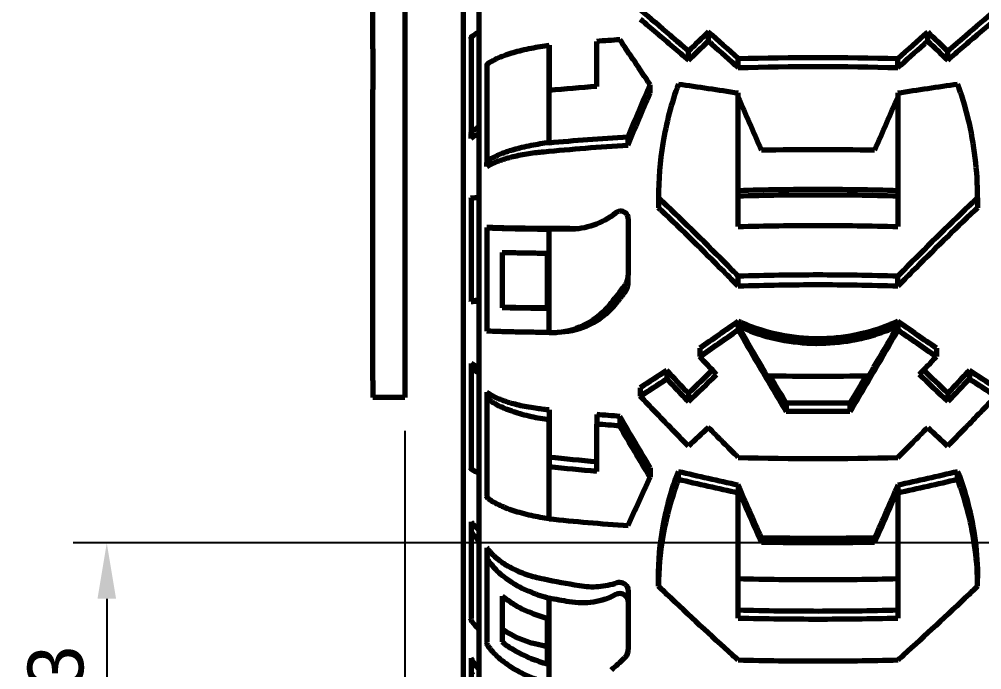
# Model space of a CAD drawing. Header units: millimetres. Extents: x 0 to 1189, y 0 to 841.
# Drawn here: x 160 to 220.4, y 284.5 to 325.3 of the extents above; entities that cross this region are included whole.
import ezdxf

# ---------------------------------------------------------------- set-up
doc = ezdxf.new("R2010")
doc.units = ezdxf.units.MM
doc.header["$LTSCALE"] = 0.75
doc.layers.add('FD_Dimensions', color=7, linetype='Continuous', lineweight=35)
doc.layers.add('Visible', color=7, linetype='Continuous', lineweight=70)
doc.styles.get("Standard").update_dxf_attribs({"font": 'arial.ttf'})
doc.dimstyles.new('Dim-ISO-25', dxfattribs={"dimtxt": 3.5, "dimasz": 3.5, "dimexe": 2.1, "dimexo": 2.1, "dimgap": 1.4, "dimtad": 1, "dimzin": 12, "dimdsep": 46, "dimtxsty": 'Standard', "dimcen": 0, "dimazin": 3, "dimtp": 0.1, "dimtm": 0.1, "dimtfac": 0.714286, "dimtmove": 0, "dimatfit": 3, "dimfxl": 1, "dimtzin": 12, "dimarcsym": 0})

# ---------------------------------------------------------------- blocks, each defined once
blk = doc.blocks.new('*D34')
at = {"layer": 'Defpoints', "color": 0, "transparency": 16777216}
for p in [(184.200561, 301.592455), (234.410561, 292.477258), (234.410561, 258.191342)]:
    blk.add_point(p, dxfattribs=at)
at = {"layer": 'FD_Dimensions', "color": 0, "lineweight": -2, "transparency": 16777216}
for p, q in [((184.200561, 299.492455), (184.200561, 256.091342)), ((234.410561, 290.377258), (234.410561, 256.091342)), ((187.700561, 258.191342), (230.910561, 258.191342))]:
    blk.add_line(p, q, dxfattribs=at)
at = {"layer": 'FD_Dimensions', "color": 0, "transparency": 16777216}
for points in [[(187.700561, 258.774675), (187.700561, 257.608008), (184.200561, 258.191342)], [(230.910561, 258.774675), (230.910561, 257.608008), (234.410561, 258.191342)]]:
    blk.add_solid(points, dxfattribs=at)
at = {"layer": 'FD_Dimensions', "color": 0, "transparency": 16777216, "insert": (209.305561, 261.378347), "char_height": 3.5, "attachment_point": 5}
blk.add_mtext('50.21', dxfattribs=at)
blk = doc.blocks.new('*D36')
at = {"layer": 'Defpoints', "color": 0, "transparency": 16777216}
for p in [(239.910561, 292.477258), (165.522083, 267.346783), (215.100562, 267.346783)]:
    blk.add_point(p, dxfattribs=at)
at = {"layer": 'FD_Dimensions', "color": 0, "lineweight": -2, "transparency": 16777216}
for p, q in [((237.810561, 292.477258), (163.422083, 292.477258)), ((165.522083, 288.977258), (165.522083, 270.846783)), ((213.000562, 267.346783), (163.422083, 267.346783))]:
    blk.add_line(p, q, dxfattribs=at)
at = {"layer": 'FD_Dimensions', "color": 0, "transparency": 16777216}
for points in [[(164.93875, 288.977258), (166.105416, 288.977258), (165.522083, 292.477258)], [(164.93875, 270.846783), (166.105416, 270.846783), (165.522083, 267.346783)]]:
    blk.add_solid(points, dxfattribs=at)
at = {"layer": 'FD_Dimensions', "color": 0, "transparency": 16777216, "insert": (162.333884, 279.912021), "char_height": 3.5, "attachment_point": 5, "rotation": 90}
blk.add_mtext('25.13', dxfattribs=at)

msp = doc.modelspace()

# ---------------------------------------------------------------- linework, layer by layer
at = {"layer": 'Visible', "extrusion": (0, 1, 0)}
for p, q in [((182.201, 323.43), (182.201, 338.448)), ((184.201, 338.448), (184.201, 323.43)), ((187.851, 338.531), (187.851, 277.223)), ((188.851, 338.531), (188.851, 277.223)), ((188.351, 324.091), (188.351, 318.129)), ((203.226, 323.923), (203.226, 324.494)), ((216.976, 323.923), (216.976, 324.494)), ((182.201, 323.43), (182.201, 320.885)), ((184.201, 323.43), (184.201, 320.885)), ((193.26, 323.662), (193.249, 323.661)), ((193.249, 317.556), (193.249, 323.661)), ((193.26, 323.662), (193.26, 320.834)), ((196.231, 321.076), (196.231, 323.905)), ((201.976, 322.718), (201.976, 323.29)), ((205.101, 322.26), (205.101, 322.827)), ((215.101, 322.26), (215.101, 322.827)), ((218.226, 322.718), (218.226, 323.29)), ((189.351, 322.412), (189.351, 316.318)), ((199.578, 320.66), (199.578, 321.176)), ((182.201, 302.647), (182.201, 320.885)), ((184.201, 320.885), (184.201, 302.647)), ((205.101, 312.298), (205.101, 320.673)), ((215.101, 320.673), (215.101, 312.298)), ((188.351, 317.823), (188.351, 318.129)), ((198.197, 317.412), (198.197, 317.93)), ((189.351, 316.059), (189.351, 316.318)), ((188.351, 314.089), (188.351, 307.634)), ((200.101, 314.095), (200.101, 313.48)), ((220.101, 314.095), (220.101, 313.48)), ((198.21, 312.786), (198.21, 309.257)), ((189.351, 312.247), (189.351, 312.228)), ((189.351, 312.228), (189.351, 305.752)), ((193.249, 305.663), (193.249, 312.139)), ((190.301, 310.685), (190.301, 307.211)), ((193.154, 307.163), (193.154, 310.637)), ((198.21, 308.835), (198.21, 309.257)), ((205.101, 308.56), (205.101, 309.188)), ((215.101, 308.56), (215.101, 309.188)), ((188.351, 307.603), (188.351, 307.634)), ((205.101, 306.364), (205.101, 306.057)), ((205.101, 306.057), (205.101, 305.828)), ((215.101, 306.364), (215.101, 306.057)), ((215.101, 306.057), (215.101, 305.828)), ((193.855, 305.685), (194.214, 305.72)), ((202.683, 304.682), (202.683, 304.149)), ((217.518, 304.682), (217.518, 304.149)), ((188.351, 303.729), (188.351, 303.479)), ((188.351, 303.479), (188.351, 297.163)), ((200.616, 303.289), (200.616, 302.756)), ((219.585, 303.289), (219.585, 302.756)), ((182.201, 302.647), (182.201, 301.592)), ((184.201, 302.647), (184.201, 301.592)), ((189.351, 301.916), (189.351, 301.619)), ((198.962, 302.203), (198.962, 301.67)), ((201.976, 301.859), (201.976, 301.331)), ((218.226, 301.859), (218.226, 301.331)), ((184.201, 301.592), (182.201, 301.592)), ((189.351, 301.619), (189.351, 295.393)), ((208.101, 301.239), (208.101, 300.717)), ((212.101, 301.239), (212.101, 300.717)), ((193.26, 300.808), (193.26, 300.2)), ((196.231, 300.522), (196.231, 299.924)), ((193.26, 300.2), (193.249, 300.201)), ((193.249, 293.988), (193.249, 300.201)), ((193.26, 300.2), (193.26, 297.237)), ((196.231, 296.963), (196.231, 299.924)), ((197.675, 300.405), (197.675, 299.81)), ((199.578, 297.193), (199.578, 296.606)), ((201.351, 296.469), (201.351, 296.963)), ((218.851, 296.469), (218.851, 296.963)), ((205.101, 296.114), (205.101, 295.834)), ((205.101, 295.834), (205.101, 295.624)), ((205.101, 287.772), (205.101, 295.624)), ((215.101, 296.114), (215.101, 295.834)), ((215.101, 295.834), (215.101, 295.624)), ((215.101, 295.624), (215.101, 287.772)), ((188.351, 293.806), (188.351, 293.299)), ((188.351, 293.299), (188.351, 287.74)), ((206.559, 292.791), (206.559, 292.51)), ((213.642, 292.791), (213.642, 292.51)), ((189.351, 292.169), (189.351, 291.621)), ((189.351, 291.621), (189.351, 286.256)), ((200.101, 289.762), (200.101, 290.267)), ((220.101, 289.762), (220.101, 290.267)), ((190.301, 289.146), (190.301, 286.275)), ((193.249, 283.672), (193.249, 289.013)), ((198.21, 289.51), (198.21, 288.815)), ((198.21, 288.815), (198.21, 285.793)), ((193.154, 284.877), (193.154, 287.742)), ((188.351, 285.261), (188.351, 284.547)), ((188.351, 284.547), (188.351, 280.289))]:
    msp.add_line(p, q, dxfattribs=at)
at = {"layer": 'Visible'}
for centre, major_axis, ratio, start_param, end_param in [((210.096, 308.075), (56.445, 0), 0.289317, 1.792665, 1.818972), ((203.831, 309.911), (32.303, 34.127), 0.2281, 1.352534, 1.390181), ((208.348, 304.543), (-32.573, 34.412), 0.228065, -1.23728, -1.180869), ((210.099, 305.129), (56.838, 0.001), 0.289303, 1.817286, 1.871577), ((205.281, 305.93), (-15.163, 38.682), 0.130351, -1.329828, -1.23848), ((214.92, 305.93), (15.163, 38.682), 0.130351, 1.23848, 1.329828), ((189.352, 318.13), (1.002, 0), 0.341997, 2.743191, 3.14156), ((190.352, 316.319), (1.002, 0), 0.289308, 2.743198, 3.141567), ((189.352, 307.634), (1.002, 0), 0.034875, 2.743231, 3.1416), ((201.721, 306.224), (-39.357, 0.12), 0.015259, 1.353894, 1.357103), ((209.638, 310.135), (32.524, 34.044), 0.208897, 4.703411, 4.736077), ((210.101, 319.265), (-55.296, 0), 0.295409, 1.512894, 1.628699), ((202.199, 318.321), (39.393, 29.3), 0.240781, 4.454203, 4.495598), ((208.512, 308.752), (-32.587, 34.109), 0.208893, 1.54706, 1.588815), ((211.853, 308.659), (32.732, 34.261), 0.208908, 4.594192, 4.650604), ((216.37, 314.175), (-32.461, 33.977), 0.208872, 1.804248, 1.841895), ((210.101, 314.557), (-56.845, 0), 0.295409, 1.482724, 1.658869), ((209.567, 310.329), (-53.134, 11.065), 0.273291, 1.472642, 1.543626), ((210.634, 310.329), (53.134, 11.065), 0.273291, -1.543626, -1.472642), ((200.037, 311.301), (15.236, 38.69), 0.126435, 4.286493, 4.373059), ((209.573, 310.331), (-54.857, 11.424), 0.273293, 1.477436, 1.546158), ((210.628, 310.331), (54.857, 11.424), 0.273293, -1.546158, -1.477436), ((206.596, 311.572), (27.708, 36.062), 0.246763, 4.071536, 4.101001)]:
    msp.add_ellipse(centre, major_axis=major_axis, ratio=ratio, start_param=start_param, end_param=end_param, dxfattribs=at)
at = {"layer": 'Visible', "extrusion": (2e-16, 0, -1)}
for centre, major_axis, ratio, start_param, end_param in [((211.853, 304.543), (32.573, 34.412), 0.228065, -1.23728, -1.180869), ((216.37, 309.911), (-32.303, 34.127), 0.2281, 1.352534, 1.390181), ((203.797, 309.893), (31.053, 32.807), 0.228113, -1.391369, -1.352206), ((216.404, 309.893), (-31.053, 32.807), 0.228113, 1.352206, 1.391369), ((210.101, 304.562), (56.845, 0), 0.322562, 4.624317, 4.800461), ((210.101, 304.563), (55.091, 0), 0.322562, 4.621505, 4.803273), ((200.037, 310.202), (15.414, 38.62), 0.111358, -1.413936, -1.32737), ((209.573, 300.898), (-54.809, 11.652), 0.332435, 1.35003, 1.418752), ((210.628, 300.898), (54.809, 11.652), 0.332435, -1.418752, -1.35003), ((200.023, 310.172), (14.746, 36.947), 0.111397, -1.418205, -1.327701), ((210.1, 301.839), (-55.123, 0), 0.289332, 1.253567, 1.353147), ((210.089, 313.253), (54.642, 0.001), 0.02068, 1.849067, 1.890703), ((210.091, 313.251), (56.426, 0), 0.020644, 1.850713, 1.87389), ((206.596, 308.655), (28.632, 35.332), 0.147407, 4.562234, 4.591699), ((206.577, 308.648), (27.486, 33.918), 0.147415, 4.562184, 4.579457), ((194.741, 307.318), (5.891, 0), 0.020638, 1.887797, 2.424702), ((201.565, 307.743), (-38.062, 0.121), 0.015321, -1.348008, -1.341307), ((190.352, 305.752), (1.002, 0), 0.020654, 2.743238, 3.141607), ((210.563, 310.135), (-32.524, 34.044), 0.208897, 4.703411, 4.736077), ((202.14, 318.267), (37.916, 28.2), 0.240737, 1.787549, 1.830559), ((208.499, 308.741), (-31.325, 32.788), 0.208874, 4.702034, 4.745557), ((210.892, 309.144), (-20.963, 36.57), 0.152006, 4.582254, 4.629897), ((209.309, 309.144), (20.963, 36.57), 0.152006, 1.653288, 1.700931), ((211.702, 308.741), (31.325, 32.788), 0.208874, 1.537629, 1.581151), ((218.061, 318.267), (-37.916, 28.2), 0.240737, 4.452626, 4.495636), ((211.689, 308.752), (32.587, 34.109), 0.208893, 1.54706, 1.588815), ((218.002, 318.321), (-39.393, 29.3), 0.240781, 4.454203, 4.495598), ((210.101, 317.389), (-54.708, 0), 0.295409, 4.675823, 4.748955), ((210.086, 317.887), (54.634, 0), 0.328571, 1.883867, 1.890704), ((210.095, 317.896), (-54.664, 0), 0.328571, -1.34159, -1.314373), ((210.101, 317.392), (-56.484, 0), 0.295409, 4.676973, 4.747805), ((210.096, 317.902), (56.445, 0), 0.328585, 1.792667, 1.818975), ((203.831, 314.175), (32.461, 33.977), 0.208872, 1.804248, 1.841895), ((208.348, 308.659), (-32.732, 34.261), 0.208908, 4.594192, 4.650604), ((210.099, 315.072), (-55.083, 0), 0.328571, -1.316284, -1.260118), ((189.352, 297.163), (1.002, 0), 0.275661, 2.743271, 3.14164), ((210.099, 315.075), (56.838, 0.001), 0.328599, 1.817291, 1.871583), ((205.281, 307.002), (-15.435, 38.574), 0.107235, 4.370497, 4.461844), ((214.92, 307.002), (15.435, 38.574), 0.107235, 1.821341, 1.912688), ((190.352, 295.393), (1.002, 0), 0.328594, 2.743278, 3.141647), ((210.101, 308.03), (-54.795, 0), 0.27869, 4.647709, 4.777069), ((210.089, 321.55), (54.642, 0.001), 0.604387, 1.848147, 1.890714), ((210.091, 321.561), (56.426, 0), 0.604361, 1.850716, 1.873893), ((189.352, 287.741), (1.002, 0), 0.559214, 2.743319, 3.141688), ((194.741, 289.41), (5.891, 0), 0.604357, 1.887801, 2.424707), ((190.352, 286.256), (1.002, 0), 0.604369, 2.743329, 3.141698), ((201.566, 301.855), (-38.012, 4.433), 0.444013, -1.399691, -1.39299)]:
    msp.add_ellipse(centre, major_axis=major_axis, ratio=ratio, start_param=start_param, end_param=end_param, dxfattribs=at)
at = {"layer": 'Visible'}
for points, knots in [([(201.976, 323.29), (201.6, 323.62), (201.223, 323.949), (200.218, 324.815), (199.59, 325.349), (198.962, 325.873)], [6.940353, 6.940353, 6.940353, 6.940353, 7.0935578, 7.0935578, 7.3468953, 7.3468953, 7.3468953, 7.3468953]), ([(218.226, 323.29), (218.601, 323.62), (218.978, 323.949), (219.983, 324.815), (220.611, 325.349), (221.239, 325.873)], [-5.6143586, -5.6143586, -5.6143586, -5.6143586, -5.4611539, -5.4611539, -5.2078164, -5.2078164, -5.2078164, -5.2078164]), ([(198.962, 325.291), (199.643, 324.725), (200.326, 324.147), (201.33, 323.282), (201.654, 323), (201.976, 322.718)], [4.947867, 4.947867, 4.947867, 4.947867, 5.2230235, 5.2230235, 5.3543278, 5.3543278, 5.3543278, 5.3543278]), ([(218.226, 322.718), (218.548, 323), (218.871, 323.282), (219.875, 324.147), (220.558, 324.725), (221.239, 325.291)], [6.6749509, 6.6749509, 6.6749509, 6.6749509, 6.8062552, 6.8062552, 7.0814117, 7.0814117, 7.0814117, 7.0814117]), ([(188.351, 324.091), (188.351, 324.134), (188.38, 324.185), (188.428, 324.225), (188.428, 324.225), (188.429, 324.226)], [0.44681284, 0.44681284, 0.44681284, 0.44681284, 0.48438099, 0.48438099, 0.4848196, 0.4848196, 0.4848196, 0.4848196]), ([(189.429, 322.526), (189.602, 322.646), (189.83, 322.772), (190.377, 323.01), (190.698, 323.122), (191.343, 323.31), (191.726, 323.403), (192.497, 323.553), (192.879, 323.613), (193.249, 323.661)], [3.5813627, 3.5813627, 3.5813627, 3.5813627, 3.7158313, 3.7158313, 3.8534291, 3.8534291, 3.9901307, 3.9901307, 4.1091636, 4.1091636, 4.1091636, 4.1091636]), ([(203.226, 323.923), (203.3, 323.858), (203.374, 323.793), (204.003, 323.242), (204.555, 322.751), (205.101, 322.26)], [5.3380025, 5.3380025, 5.3380025, 5.3380025, 5.367956, 5.367956, 5.5912569, 5.5912569, 5.5912569, 5.5912569]), ([(215.101, 322.26), (215.646, 322.751), (216.198, 323.242), (216.827, 323.793), (216.901, 323.858), (216.976, 323.923)], [6.4700001, 6.4700001, 6.4700001, 6.4700001, 6.693301, 6.693301, 6.7232545, 6.7232545, 6.7232545, 6.7232545]), ([(189.351, 322.412), (189.351, 322.448), (189.38, 322.491), (189.428, 322.525), (189.428, 322.525), (189.429, 322.526)], [0.44681284, 0.44681284, 0.44681284, 0.44681284, 0.48438099, 0.48438099, 0.4848196, 0.4848196, 0.4848196, 0.4848196]), ([(201.351, 321.227), (200.909, 320.032), (200.582, 318.788), (200.191, 316.385), (200.101, 315.243), (200.101, 314.095)], [11.0190937, 11.0190937, 11.0190937, 11.0190937, 11.4175674, 11.4175674, 11.7676704, 11.7676704, 11.7676704, 11.7676704]), ([(220.101, 314.095), (220.101, 315.78), (219.906, 317.444), (219.333, 319.795), (219.112, 320.521), (218.851, 321.227)], [2.3083419, 2.3083419, 2.3083419, 2.3083419, 2.8208083, 2.8208083, 3.0565445, 3.0565445, 3.0565445, 3.0565445]), ([(188.351, 317.823), (188.483, 317.925), (188.65, 318.031), (188.846, 318.131), (188.848, 318.133), (188.851, 318.134)], [2.85004391, 2.85004391, 2.85004391, 2.85004391, 2.94625152, 2.94625152, 2.94736491, 2.94736491, 2.94736491, 2.94736491]), ([(193.249, 317.556), (192.876, 317.508), (192.491, 317.448), (191.717, 317.298), (191.333, 317.205), (190.69, 317.019), (190.37, 316.908), (189.827, 316.673), (189.601, 316.549), (189.429, 316.431)], [0.2897036, 0.2897036, 0.2897036, 0.2897036, 0.409542, 0.409542, 0.5460875, 0.5460875, 0.6827036, 0.6827036, 0.8150178, 0.8150178, 0.8150178, 0.8150178]), ([(189.351, 316.059), (189.483, 316.146), (189.65, 316.235), (190.064, 316.415), (190.32, 316.503), (190.834, 316.652), (191.14, 316.726), (191.799, 316.854), (192.152, 316.907), (192.621, 316.963), (192.761, 316.978), (192.905, 316.992)], [2.8500439, 2.8500439, 2.8500439, 2.8500439, 2.9462515, 2.9462515, 3.0553759, 3.0553759, 3.1644386, 3.1644386, 3.2735014, 3.2735014, 3.3166644, 3.3166644, 3.3166644, 3.3166644]), ([(213.642, 317.08), (212.431, 317.106), (211.244, 317.118), (208.957, 317.118), (207.77, 317.106), (206.559, 317.08)], [-20.3932221, -20.3932221, -20.3932221, -20.3932221, -20.0502167, -20.0502167, -19.7072114, -19.7072114, -19.7072114, -19.7072114]), ([(205.101, 314.567), (206.816, 314.618), (208.504, 314.643), (211.698, 314.643), (213.385, 314.618), (215.101, 314.567)], [-7.07885, -7.07885, -7.07885, -7.07885, -6.5997659, -6.5997659, -6.1206818, -6.1206818, -6.1206818, -6.1206818]), ([(205.101, 314.221), (206.817, 314.273), (208.505, 314.299), (211.696, 314.299), (213.384, 314.273), (215.101, 314.221)], [-19.817453, -19.817453, -19.817453, -19.817453, -19.3387186, -19.3387186, -18.8599842, -18.8599842, -18.8599842, -18.8599842]), ([(188.351, 314.089), (188.351, 314.094), (188.38, 314.099), (188.428, 314.103), (188.428, 314.103), (188.429, 314.103)], [0.44681284, 0.44681284, 0.44681284, 0.44681284, 0.48438099, 0.48438099, 0.4848196, 0.4848196, 0.4848196, 0.4848196]), ([(205.101, 309.188), (204.98, 309.311), (204.86, 309.433), (203.397, 310.917), (202.015, 312.275), (200.454, 313.76), (200.278, 313.928), (200.101, 314.095)], [-6.7908419, -6.7908419, -6.7908419, -6.7908419, -6.742069, -6.742069, -6.2007054, -6.2007054, -6.1314654, -6.1314654, -6.1314654, -6.1314654]), ([(220.101, 314.095), (219.924, 313.928), (219.747, 313.76), (218.186, 312.275), (216.805, 310.917), (215.341, 309.433), (215.221, 309.311), (215.101, 309.188)], [-6.0159843, -6.0159843, -6.0159843, -6.0159843, -5.9467443, -5.9467443, -5.4053806, -5.4053806, -5.3566078, -5.3566078, -5.3566078, -5.3566078]), ([(197.416, 313.149), (196.994, 312.822), (196.526, 312.564), (195.534, 312.216), (195.017, 312.129), (194.502, 312.132)], [-0.3219243, -0.3219243, -0.3219243, -0.3219243, -0.1609373, -0.1609373, 0, 0, 0, 0]), ([(198.21, 312.786), (198.21, 312.822), (198.206, 312.857), (198.189, 312.937), (198.172, 312.981), (198.118, 313.077), (198.076, 313.125), (197.979, 313.199), (197.926, 313.225), (197.809, 313.259), (197.746, 313.264), (197.614, 313.25), (197.548, 313.229), (197.462, 313.182), (197.438, 313.166), (197.416, 313.149)], [0.0011854, 0.0011854, 0.0011854, 0.0011854, 0.0118921, 0.0118921, 0.0261366, 0.0261366, 0.045713, 0.045713, 0.0638758, 0.0638758, 0.0833592, 0.0833592, 0.1044028, 0.1044028, 0.1129139, 0.1129139, 0.1129139, 0.1129139]), ([(205.101, 308.56), (204.808, 308.86), (204.512, 309.161), (202.928, 310.759), (201.605, 312.055), (200.221, 313.367), (200.161, 313.424), (200.101, 313.48)], [16.6833676, 16.6833676, 16.6833676, 16.6833676, 16.8031599, 16.8031599, 17.3212731, 17.3212731, 17.3447499, 17.3447499, 17.3447499, 17.3447499]), ([(220.101, 313.48), (220.041, 313.424), (219.981, 313.367), (218.596, 312.055), (217.273, 310.759), (215.689, 309.161), (215.394, 308.86), (215.101, 308.56)], [17.4746476, 17.4746476, 17.4746476, 17.4746476, 17.4981244, 17.4981244, 18.0162376, 18.0162376, 18.1360299, 18.1360299, 18.1360299, 18.1360299]), ([(192.905, 312.18), (192.763, 312.181), (192.626, 312.182), (192.159, 312.186), (191.806, 312.19), (191.148, 312.199), (190.842, 312.204), (190.327, 312.215), (190.07, 312.221), (189.652, 312.234), (189.484, 312.241), (189.351, 312.247)], [0.1749452, 0.1749452, 0.1749452, 0.1749452, 0.2173491, 0.2173491, 0.3265611, 0.3265611, 0.4357731, 0.4357731, 0.5457679, 0.5457679, 0.6437449, 0.6437449, 0.6437449, 0.6437449]), ([(189.351, 312.228), (189.351, 312.226), (189.38, 312.223), (189.428, 312.22), (189.428, 312.22), (189.429, 312.22)], [0.44681284, 0.44681284, 0.44681284, 0.44681284, 0.48438099, 0.48438099, 0.4848196, 0.4848196, 0.4848196, 0.4848196]), ([(189.429, 312.22), (189.602, 312.212), (189.83, 312.203), (190.377, 312.186), (190.698, 312.178), (191.343, 312.164), (191.726, 312.158), (192.497, 312.147), (192.879, 312.143), (193.249, 312.139)], [-0.8176817, -0.8176817, -0.8176817, -0.8176817, -0.683213, -0.683213, -0.5456153, -0.5456153, -0.4089137, -0.4089137, -0.2898807, -0.2898807, -0.2898807, -0.2898807]), ([(205.101, 312.298), (206.817, 312.349), (208.505, 312.374), (211.696, 312.374), (213.384, 312.349), (215.101, 312.298)], [-20.2998931, -20.2998931, -20.2998931, -20.2998931, -19.8212787, -19.8212787, -19.3426644, -19.3426644, -19.3426644, -19.3426644]), ([(190.301, 310.685), (190.526, 310.679), (190.77, 310.673), (191.338, 310.661), (191.721, 310.655), (192.463, 310.644), (192.812, 310.64), (193.154, 310.637)], [-0.6503544, -0.6503544, -0.6503544, -0.6503544, -0.5458766, -0.5458766, -0.409261, -0.409261, -0.2999653, -0.2999653, -0.2999653, -0.2999653]), ([(197.978, 308.591), (198.014, 308.636), (198.045, 308.684), (198.124, 308.826), (198.162, 308.925), (198.198, 309.088), (198.206, 309.15), (198.209, 309.212), (198.21, 309.227), (198.21, 309.242), (198.21, 309.257)], [0.57737749, 0.57737749, 0.57737749, 0.57737749, 0.59475126, 0.59475126, 0.62625191, 0.62625191, 0.6448508, 0.6448508, 0.6448508, 0.64934479, 0.64934479, 0.64934479, 0.64934479]), ([(215.101, 309.188), (213.383, 309.241), (211.693, 309.267), (208.508, 309.267), (206.818, 309.241), (205.101, 309.188)], [-6.920639, -6.920639, -6.920639, -6.920639, -6.4429476, -6.4429476, -5.9652563, -5.9652563, -5.9652563, -5.9652563]), ([(197.978, 308.168), (198.014, 308.215), (198.047, 308.264), (198.126, 308.408), (198.163, 308.507), (198.198, 308.668), (198.206, 308.727), (198.209, 308.787), (198.209, 308.803), (198.21, 308.819), (198.21, 308.835)], [0.57879869, 0.57879869, 0.57879869, 0.57879869, 0.59663945, 0.59663945, 0.62828561, 0.62828561, 0.64611018, 0.64611018, 0.64611018, 0.65098718, 0.65098718, 0.65098718, 0.65098718]), ([(215.101, 308.56), (213.383, 308.616), (211.691, 308.642), (208.511, 308.642), (206.818, 308.616), (205.101, 308.56)], [18.0059202, 18.0059202, 18.0059202, 18.0059202, 18.4829061, 18.4829061, 18.9598921, 18.9598921, 18.9598921, 18.9598921]), ([(188.351, 307.603), (188.483, 307.614), (188.65, 307.624), (188.846, 307.635), (188.848, 307.635), (188.851, 307.635)], [2.85004391, 2.85004391, 2.85004391, 2.85004391, 2.94625152, 2.94625152, 2.94736491, 2.94736491, 2.94736491, 2.94736491]), ([(193.154, 307.163), (192.811, 307.167), (192.46, 307.171), (191.716, 307.181), (191.333, 307.188), (190.767, 307.199), (190.524, 307.205), (190.301, 307.211)], [-4.069161, -4.069161, -4.069161, -4.069161, -3.9594341, -3.9594341, -3.8229021, -3.8229021, -3.7194059, -3.7194059, -3.7194059, -3.7194059]), ([(193.372, 305.663), (193.512, 305.662), (193.652, 305.667), (194.423, 305.733), (195.041, 305.916), (196.166, 306.521), (196.665, 306.932), (197.105, 307.469), (197.134, 307.506), (197.163, 307.543)], [2.3628766, 2.3628766, 2.3628766, 2.3628766, 2.4067943, 2.4067943, 2.6057136, 2.6057136, 2.8021395, 2.8021395, 2.8164491, 2.8164491, 2.8164491, 2.8164491]), ([(194.214, 305.72), (194.218, 305.721), (194.223, 305.721), (194.858, 305.786), (195.472, 305.98), (196.587, 306.602), (197.079, 307.022), (197.494, 307.545), (197.507, 307.561), (197.52, 307.578)], [2.4140049, 2.4140049, 2.4140049, 2.4140049, 2.4153862, 2.4153862, 2.6142476, 2.6142476, 2.8105093, 2.8105093, 2.8169655, 2.8169655, 2.8169655, 2.8169655]), ([(215.101, 306.364), (214.945, 306.293), (214.789, 306.225), (213.191, 305.571), (211.656, 305.265), (210.101, 305.265), (209.294, 305.265), (208.49, 305.348), (206.89, 305.678), (206.102, 305.928), (205.263, 306.291), (205.182, 306.327), (205.101, 306.364)], [-0.518152, -0.518152, -0.518152, -0.518152, -0.466771, -0.466771, 0, 0, 0, 0.242094, 0.242094, 0.49014, 0.49014, 0.516964, 0.516964, 0.516964, 0.516964]), ([(206.901, 302.958), (206.737, 303.236), (206.573, 303.515), (205.969, 304.547), (205.532, 305.304), (205.101, 306.057)], [-17.4026226, -17.4026226, -17.4026226, -17.4026226, -17.3133302, -17.3133302, -17.0725605, -17.0725605, -17.0725605, -17.0725605]), ([(215.101, 306.057), (214.025, 305.565), (212.883, 305.231), (210.184, 304.864), (208.644, 304.953), (206.45, 305.511), (205.761, 305.755), (205.101, 306.057)], [-4.6023192, -4.6023192, -4.6023192, -4.6023192, -4.2919798, -4.2919798, -3.8917813, -3.8917813, -3.7005159, -3.7005159, -3.7005159, -3.7005159]), ([(213.301, 302.958), (213.464, 303.236), (213.628, 303.515), (214.232, 304.547), (214.669, 305.304), (215.101, 306.057)], [18.8821952, 18.8821952, 18.8821952, 18.8821952, 18.9714877, 18.9714877, 19.2122574, 19.2122574, 19.2122574, 19.2122574]), ([(193.249, 305.663), (192.876, 305.667), (192.491, 305.671), (191.717, 305.682), (191.333, 305.688), (190.69, 305.702), (190.37, 305.71), (189.827, 305.726), (189.601, 305.735), (189.429, 305.744)], [-4.0816675, -4.0816675, -4.0816675, -4.0816675, -3.9618291, -3.9618291, -3.8252836, -3.8252836, -3.6886674, -3.6886674, -3.5563533, -3.5563533, -3.5563533, -3.5563533]), ([(205.101, 305.828), (205.504, 305.124), (205.912, 304.418), (206.913, 302.706), (207.509, 301.702), (208.101, 300.717)], [17.408031, 17.408031, 17.408031, 17.408031, 17.632683, 17.632683, 17.9554931, 17.9554931, 17.9554931, 17.9554931]), ([(215.101, 305.828), (214.697, 305.124), (214.289, 304.418), (213.288, 302.706), (212.692, 301.702), (212.101, 300.717)], [-19.5470654, -19.5470654, -19.5470654, -19.5470654, -19.3224133, -19.3224133, -18.9996033, -18.9996033, -18.9996033, -18.9996033]), ([(188.851, 303.476), (188.85, 303.476), (188.85, 303.476), (188.652, 303.558), (188.484, 303.645), (188.351, 303.729)], [0.54556974, 0.54556974, 0.54556974, 0.54556974, 0.54576787, 0.54576787, 0.6437449, 0.6437449, 0.6437449, 0.6437449]), ([(188.351, 303.479), (188.351, 303.445), (188.38, 303.404), (188.428, 303.372), (188.428, 303.371), (188.429, 303.371)], [0.44681284, 0.44681284, 0.44681284, 0.44681284, 0.48438099, 0.48438099, 0.4848196, 0.4848196, 0.4848196, 0.4848196]), ([(192.905, 300.846), (192.763, 300.862), (192.626, 300.879), (192.159, 300.942), (191.806, 301.004), (191.148, 301.149), (190.842, 301.233), (190.327, 301.404), (190.07, 301.506), (189.652, 301.712), (189.484, 301.816), (189.351, 301.916)], [0.1749452, 0.1749452, 0.1749452, 0.1749452, 0.2173491, 0.2173491, 0.3265611, 0.3265611, 0.4357731, 0.4357731, 0.5457679, 0.5457679, 0.6437449, 0.6437449, 0.6437449, 0.6437449]), ([(201.976, 298.544), (201.6, 298.926), (201.223, 299.313), (200.218, 300.35), (199.59, 301.006), (198.962, 301.67)], [6.940353, 6.940353, 6.940353, 6.940353, 7.0935578, 7.0935578, 7.3468953, 7.3468953, 7.3468953, 7.3468953]), ([(218.226, 298.544), (218.601, 298.926), (218.978, 299.313), (219.983, 300.35), (220.611, 301.006), (221.239, 301.67)], [-5.6143586, -5.6143586, -5.6143586, -5.6143586, -5.4611539, -5.4611539, -5.2078164, -5.2078164, -5.2078164, -5.2078164]), ([(189.351, 301.619), (189.351, 301.577), (189.38, 301.529), (189.428, 301.49), (189.428, 301.49), (189.429, 301.49)], [0.44681284, 0.44681284, 0.44681284, 0.44681284, 0.48438099, 0.48438099, 0.4848196, 0.4848196, 0.4848196, 0.4848196]), ([(189.429, 301.49), (189.602, 301.353), (189.83, 301.21), (190.377, 300.939), (190.698, 300.812), (191.343, 300.599), (191.726, 300.494), (192.497, 300.323), (192.879, 300.255), (193.249, 300.201)], [3.5813627, 3.5813627, 3.5813627, 3.5813627, 3.7158313, 3.7158313, 3.8534291, 3.8534291, 3.9901307, 3.9901307, 4.1091636, 4.1091636, 4.1091636, 4.1091636]), ([(200.101, 290.267), (200.101, 291.345), (200.199, 292.438), (200.607, 294.689), (200.926, 295.836), (201.351, 296.963)], [-11.8170159, -11.8170159, -11.8170159, -11.8170159, -11.4510759, -11.4510759, -11.0675291, -11.0675291, -11.0675291, -11.0675291]), ([(218.851, 296.963), (219.098, 296.306), (219.31, 295.642), (219.897, 293.399), (220.101, 291.819), (220.101, 290.267)], [-3.0749506, -3.0749506, -3.0749506, -3.0749506, -2.8515132, -2.8515132, -2.3258589, -2.3258589, -2.3258589, -2.3258589]), ([(201.351, 296.469), (200.909, 295.296), (200.582, 294.102), (200.191, 291.848), (200.101, 290.798), (200.101, 289.762)], [11.0190937, 11.0190937, 11.0190937, 11.0190937, 11.4175674, 11.4175674, 11.7676704, 11.7676704, 11.7676704, 11.7676704]), ([(220.101, 289.762), (220.101, 291.282), (219.906, 292.827), (219.333, 295.073), (219.112, 295.775), (218.851, 296.469)], [2.3083419, 2.3083419, 2.3083419, 2.3083419, 2.8208083, 2.8208083, 3.0565445, 3.0565445, 3.0565445, 3.0565445]), ([(193.249, 293.988), (192.876, 294.042), (192.491, 294.11), (191.717, 294.281), (191.333, 294.386), (190.69, 294.597), (190.37, 294.723), (189.827, 294.99), (189.601, 295.131), (189.429, 295.265)], [0.2897036, 0.2897036, 0.2897036, 0.2897036, 0.409542, 0.409542, 0.5460875, 0.5460875, 0.6827036, 0.6827036, 0.8150178, 0.8150178, 0.8150178, 0.8150178]), ([(188.851, 293.292), (188.85, 293.292), (188.85, 293.293), (188.652, 293.459), (188.484, 293.636), (188.351, 293.806)], [0.54556974, 0.54556974, 0.54556974, 0.54556974, 0.54576787, 0.54576787, 0.6437449, 0.6437449, 0.6437449, 0.6437449]), ([(188.351, 293.299), (188.351, 293.229), (188.38, 293.147), (188.428, 293.081), (188.428, 293.081), (188.429, 293.08)], [0.44681284, 0.44681284, 0.44681284, 0.44681284, 0.48438099, 0.48438099, 0.4848196, 0.4848196, 0.4848196, 0.4848196]), ([(192.905, 290.201), (192.763, 290.229), (192.626, 290.26), (192.159, 290.378), (191.806, 290.49), (191.148, 290.758), (190.842, 290.913), (190.327, 291.226), (190.07, 291.413), (189.652, 291.794), (189.484, 291.985), (189.351, 292.169)], [0.1749452, 0.1749452, 0.1749452, 0.1749452, 0.2173491, 0.2173491, 0.3265611, 0.3265611, 0.4357731, 0.4357731, 0.5457679, 0.5457679, 0.6437449, 0.6437449, 0.6437449, 0.6437449]), ([(213.642, 292.51), (212.431, 292.489), (211.244, 292.478), (208.957, 292.478), (207.77, 292.489), (206.559, 292.51)], [-20.3932221, -20.3932221, -20.3932221, -20.3932221, -20.0502167, -20.0502167, -19.7072114, -19.7072114, -19.7072114, -19.7072114]), ([(189.351, 291.621), (189.351, 291.546), (189.38, 291.457), (189.428, 291.386), (189.428, 291.385), (189.429, 291.384)], [0.44681284, 0.44681284, 0.44681284, 0.44681284, 0.48438099, 0.48438099, 0.4848196, 0.4848196, 0.4848196, 0.4848196]), ([(189.429, 291.384), (189.602, 291.133), (189.83, 290.87), (190.377, 290.372), (190.698, 290.138), (191.343, 289.746), (191.726, 289.552), (192.497, 289.239), (192.879, 289.113), (193.249, 289.013)], [-0.8176817, -0.8176817, -0.8176817, -0.8176817, -0.683213, -0.683213, -0.5456153, -0.5456153, -0.4089137, -0.4089137, -0.2898807, -0.2898807, -0.2898807, -0.2898807]), ([(205.101, 290.242), (206.816, 290.199), (208.504, 290.178), (211.698, 290.178), (213.385, 290.199), (215.101, 290.242)], [-7.07885, -7.07885, -7.07885, -7.07885, -6.5997659, -6.5997659, -6.1206818, -6.1206818, -6.1206818, -6.1206818]), ([(197.489, 289.969), (197.122, 289.842), (196.736, 289.761), (195.944, 289.699), (195.542, 289.717), (195.137, 289.786), (195.132, 289.786), (195.128, 289.787)], [-0.2529301, -0.2529301, -0.2529301, -0.2529301, -0.1264576, -0.1264576, -0.0013937, -0.0013937, 0, 0, 0, 0]), ([(198.21, 289.51), (198.21, 289.541), (198.206, 289.572), (198.189, 289.645), (198.172, 289.686), (198.118, 289.778), (198.077, 289.826), (197.98, 289.904), (197.927, 289.934), (197.81, 289.98), (197.747, 289.993), (197.616, 289.999), (197.549, 289.989), (197.489, 289.969)], [0.0012841, 0.0012841, 0.0012841, 0.0012841, 0.0119664, 0.0119664, 0.0262367, 0.0262367, 0.0457703, 0.0457703, 0.0639225, 0.0639225, 0.0834241, 0.0834241, 0.1043282, 0.1043282, 0.1043282, 0.1043282]), ([(205.101, 285.127), (204.98, 285.235), (204.86, 285.343), (203.397, 286.661), (202.015, 287.94), (200.454, 289.424), (200.278, 289.593), (200.101, 289.762)], [-6.7908419, -6.7908419, -6.7908419, -6.7908419, -6.742069, -6.742069, -6.2007054, -6.2007054, -6.1314654, -6.1314654, -6.1314654, -6.1314654]), ([(220.101, 289.762), (219.924, 289.593), (219.747, 289.424), (218.186, 287.94), (216.805, 286.661), (215.341, 285.343), (215.221, 285.235), (215.101, 285.127)], [-6.0159843, -6.0159843, -6.0159843, -6.0159843, -5.9467443, -5.9467443, -5.4053806, -5.4053806, -5.3566078, -5.3566078, -5.3566078, -5.3566078]), ([(190.301, 289.146), (190.526, 288.963), (190.77, 288.792), (191.338, 288.448), (191.721, 288.254), (192.463, 287.954), (192.812, 287.837), (193.154, 287.742)], [-0.6503544, -0.6503544, -0.6503544, -0.6503544, -0.5458766, -0.5458766, -0.409261, -0.409261, -0.2999653, -0.2999653, -0.2999653, -0.2999653]), ([(197.416, 289.24), (196.994, 289.006), (196.526, 288.847), (195.534, 288.691), (195.017, 288.697), (194.502, 288.786)], [-0.3219243, -0.3219243, -0.3219243, -0.3219243, -0.1609373, -0.1609373, 0, 0, 0, 0]), ([(198.21, 288.815), (198.21, 288.846), (198.206, 288.878), (198.189, 288.951), (198.172, 288.991), (198.118, 289.083), (198.076, 289.132), (197.979, 289.21), (197.926, 289.24), (197.809, 289.285), (197.746, 289.298), (197.614, 289.303), (197.548, 289.293), (197.462, 289.263), (197.438, 289.252), (197.416, 289.24)], [0.0011854, 0.0011854, 0.0011854, 0.0011854, 0.0118921, 0.0118921, 0.0261366, 0.0261366, 0.045713, 0.045713, 0.0638758, 0.0638758, 0.0833592, 0.0833592, 0.1044028, 0.1044028, 0.1129139, 0.1129139, 0.1129139, 0.1129139]), ([(205.101, 288.277), (206.817, 288.233), (208.507, 288.212), (211.694, 288.212), (213.384, 288.233), (215.101, 288.277)], [-19.4779848, -19.4779848, -19.4779848, -19.4779848, -19.0000188, -19.0000188, -18.5220528, -18.5220528, -18.5220528, -18.5220528]), ([(205.101, 287.772), (206.817, 287.73), (208.505, 287.709), (211.696, 287.709), (213.384, 287.73), (215.101, 287.772)], [-20.2998931, -20.2998931, -20.2998931, -20.2998931, -19.8212787, -19.8212787, -19.3426644, -19.3426644, -19.3426644, -19.3426644]), ([(193.249, 283.672), (192.876, 283.771), (192.491, 283.897), (191.717, 284.21), (191.333, 284.404), (190.69, 284.793), (190.37, 285.025), (189.827, 285.516), (189.601, 285.774), (189.429, 286.021)], [-4.0816675, -4.0816675, -4.0816675, -4.0816675, -3.9618291, -3.9618291, -3.8252836, -3.8252836, -3.6886674, -3.6886674, -3.5563533, -3.5563533, -3.5563533, -3.5563533]), ([(193.154, 284.877), (192.811, 284.972), (192.46, 285.089), (191.716, 285.389), (191.333, 285.582), (190.767, 285.924), (190.524, 286.093), (190.301, 286.275)], [-4.069161, -4.069161, -4.069161, -4.069161, -3.9594341, -3.9594341, -3.8229021, -3.8229021, -3.7194059, -3.7194059, -3.7194059, -3.7194059]), ([(197.978, 285.274), (198.014, 285.306), (198.045, 285.342), (198.124, 285.449), (198.162, 285.525), (198.198, 285.655), (198.206, 285.705), (198.209, 285.756), (198.21, 285.768), (198.21, 285.781), (198.21, 285.793)], [0.57737749, 0.57737749, 0.57737749, 0.57737749, 0.59475126, 0.59475126, 0.62625191, 0.62625191, 0.6448508, 0.6448508, 0.6448508, 0.64934479, 0.64934479, 0.64934479, 0.64934479]), ([(188.851, 284.536), (188.85, 284.537), (188.85, 284.537), (188.652, 284.772), (188.484, 285.02), (188.351, 285.261)], [0.54556974, 0.54556974, 0.54556974, 0.54556974, 0.54576787, 0.54576787, 0.6437449, 0.6437449, 0.6437449, 0.6437449]), ([(215.101, 285.127), (213.383, 285.084), (211.693, 285.063), (208.508, 285.063), (206.818, 285.084), (205.101, 285.127)], [-6.920639, -6.920639, -6.920639, -6.920639, -6.4429476, -6.4429476, -5.9652563, -5.9652563, -5.9652563, -5.9652563]), ([(188.351, 284.547), (188.351, 284.448), (188.38, 284.332), (188.428, 284.239), (188.428, 284.238), (188.429, 284.237)], [0.44681284, 0.44681284, 0.44681284, 0.44681284, 0.48438099, 0.48438099, 0.4848196, 0.4848196, 0.4848196, 0.4848196])]:
    msp.add_open_spline(points, degree=3, knots=knots, dxfattribs=at)
for points in [[(188.429, 324.226), (188.546, 324.322), (188.688, 324.421), (188.851, 324.518)], [(199.578, 321.176), (198.953, 322.12), (198.314, 323.07), (197.675, 324.005)], [(188.851, 318.551), (188.688, 318.455), (188.546, 318.357), (188.429, 318.262)], [(193.249, 317.556), (194.833, 317.697), (196.498, 317.824), (198.197, 317.93)], [(188.429, 314.103), (188.546, 314.113), (188.688, 314.123), (188.851, 314.133)], [(188.851, 307.677), (188.688, 307.668), (188.546, 307.658), (188.429, 307.648)], [(205.101, 306.364), (204.277, 305.782), (203.466, 305.218), (202.683, 304.682)], [(217.518, 304.682), (216.735, 305.218), (215.924, 305.783), (215.101, 306.364)], [(202.683, 304.149), (203.463, 304.682), (204.274, 305.245), (205.101, 305.828)], [(217.518, 304.149), (216.738, 304.682), (215.927, 305.245), (215.101, 305.828)], [(188.429, 303.371), (188.546, 303.294), (188.688, 303.214), (188.851, 303.135)], [(203.481, 303.309), (202.979, 302.82), (202.476, 302.336), (201.976, 301.859)], [(201.976, 301.331), (202.563, 301.89), (203.153, 302.459), (203.743, 303.035)], [(218.226, 301.331), (217.638, 301.891), (217.048, 302.459), (216.458, 303.035)], [(218.226, 301.859), (217.725, 302.336), (217.223, 302.82), (216.72, 303.309)], [(199.578, 297.193), (198.953, 298.231), (198.314, 299.308), (197.675, 300.405)], [(199.578, 296.606), (198.953, 297.642), (198.314, 298.716), (197.675, 299.81)], [(188.851, 296.823), (188.688, 296.9), (188.546, 296.979), (188.429, 297.056)], [(206.559, 292.791), (206.063, 293.904), (205.574, 295.021), (205.101, 296.114)], [(215.101, 296.114), (214.628, 295.021), (214.138, 293.904), (213.642, 292.791)], [(193.249, 293.988), (194.833, 293.827), (196.498, 293.683), (198.197, 293.563)], [(188.429, 293.08), (188.546, 292.923), (188.688, 292.761), (188.851, 292.602)], [(188.851, 287.05), (188.688, 287.207), (188.546, 287.368), (188.429, 287.523)]]:
    msp.add_open_spline(points, degree=3, dxfattribs=at)

# ---------------------------------------------------------------- dimensions: what is measured, and where the dimension line sits
at = {"layer": 'FD_Dimensions'}
dim = msp.add_linear_dim(base=(234.411, 258.191), p1=(184.201, 301.592), p2=(234.411, 292.477), dimstyle='Dim-ISO-25', override={"dimlfac": 1, "dimclrd": 0, "dimclre": 0}, dxfattribs=at)
dim.commit()
dim.dimension.update_dxf_attribs({"geometry": '*D34', "text_midpoint": (209.306, 261.378)})
dim = msp.add_linear_dim(base=(165.522, 267.347), p1=(239.911, 292.477), p2=(215.101, 267.347), angle=90, dimstyle='Dim-ISO-25', override={"dimlfac": 1, "dimclrd": 0, "dimclre": 0}, dxfattribs=at)
dim.commit()
dim.dimension.update_dxf_attribs({"geometry": '*D36', "text_midpoint": (162.334, 279.912)})

doc.saveas('drawing.dxf')
